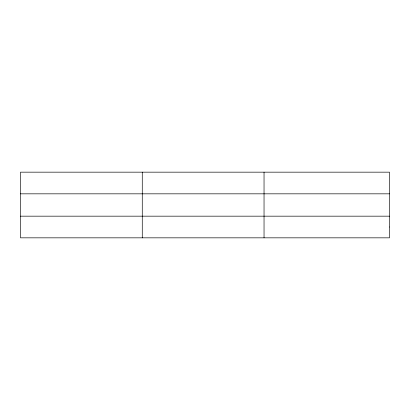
<?xml version="1.0" encoding="UTF-8"?>
<svg xmlns="http://www.w3.org/2000/svg" width="410" height="410" viewBox="0 0 410 410"><rect width="100%" height="100%" fill="white"/><g stroke="black" fill="none" stroke-linecap="round" stroke-linejoin="round"><path stroke-width="0.61" d="M142.27 237.836L142.27 172.164M264.04 237.836L264.04 172.164M20.5 193.833L389.5 193.833M20.5 216.167L389.5 216.167M389.5 227.002L389.5 237.836L20.5 237.836L20.5 172.164L389.5 172.164L389.5 227.002"/></g></svg>
